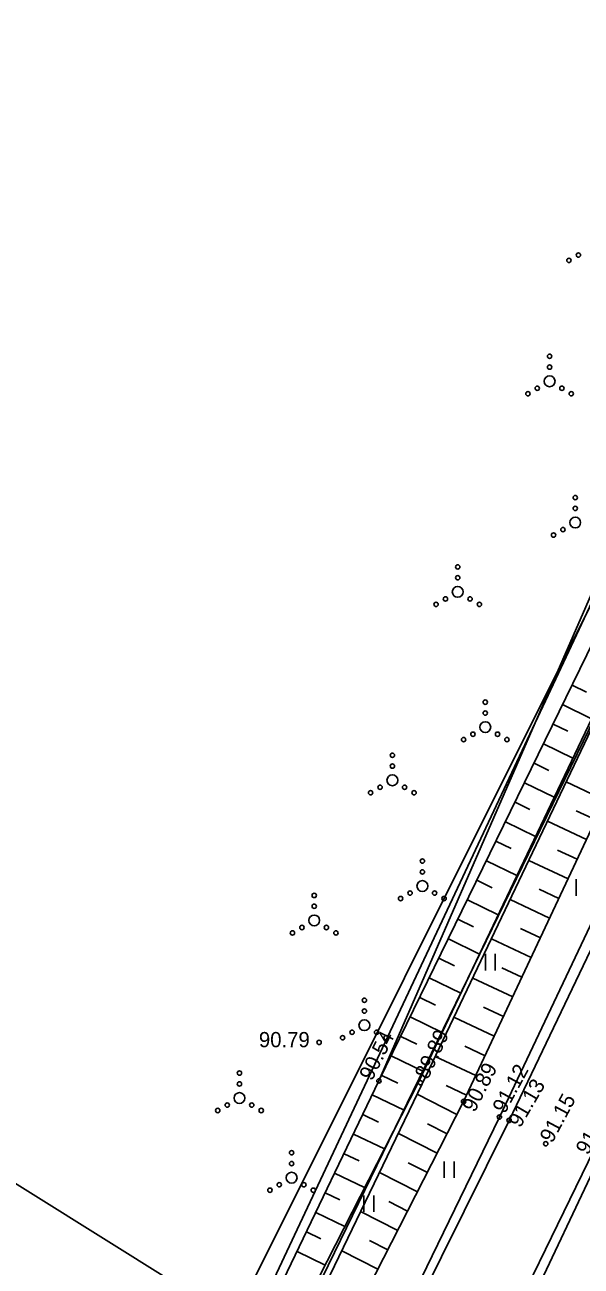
# Model space of a CAD drawing. Extents: x 629029 to 641990, y 6443658 to 6449700.
# Drawn here: x 636870.7 to 636896.4, y 6445155.9 to 6445213.1 of the extents above; entities that cross this region are included whole.
import ezdxf

# ---------------------------------------------------------------- set-up
doc = ezdxf.new("R2010")
doc.units = 0
for name, color, linetype in [('HALJASTUS', 7, 'Continuous'), ('KORGUS-EH2000', 7, 'Continuous'), ('MOOTPIIR', 7, 'Continuous'), ('MPOHULIIN', 7, 'Continuous'), ('PIIR', 7, 'Continuous'), ('RELJEEF', 7, 'Continuous'), ('TEE', 7, 'Continuous')]:
    doc.layers.add(name, color=color, linetype=linetype)

msp = doc.modelspace()

# ---------------------------------------------------------------- linework, layer by layer
at = {"layer": 'HALJASTUS'}
for p, q in [((636896.126, 6445173.754), (636896.126, 6445172.993)), ((636891.951, 6445170.312), (636891.951, 6445169.551)), ((636892.406, 6445170.312), (636892.406, 6445169.551)), ((636890.057, 6445160.76), (636890.057, 6445159.999)), ((636890.512, 6445160.76), (636890.512, 6445159.999)), ((636886.35, 6445159.192), (636886.35, 6445158.431)), ((636886.805, 6445159.192), (636886.805, 6445158.431))]:
    msp.add_line(p, q, dxfattribs=at)
msp.add_lwpolyline([(636887.046, 6445164.463), (636898.112, 6445189.804), (636903.673, 6445200.502), (636901.169, 6445203.627), (636904.421, 6445206.554), (636903.996, 6445209.215), (636903.151, 6445210.016)], dxfattribs=at)
for centre, radius in [((636896.234, 6445202.495), 0.1), ((636895.799, 6445202.245), 0.1), ((636894.907, 6445197.831), 0.1), ((636894.907, 6445197.331), 0.1), ((636894.907, 6445196.681), 0.25), ((636894.342, 6445196.356), 0.1), ((636895.472, 6445196.356), 0.1), ((636893.907, 6445196.106), 0.1), ((636895.907, 6445196.106), 0.1), ((636896.088, 6445191.326), 0.1), ((636896.088, 6445190.826), 0.1), ((636896.088, 6445190.176), 0.25), ((636895.088, 6445189.601), 0.1), ((636895.523, 6445189.851), 0.1), ((636890.675, 6445188.133), 0.1), ((636890.675, 6445187.633), 0.1), ((636890.675, 6445186.983), 0.25), ((636890.11, 6445186.658), 0.1), ((636891.24, 6445186.658), 0.1), ((636889.675, 6445186.408), 0.1), ((636891.675, 6445186.408), 0.1), ((636891.943, 6445181.904), 0.1), ((636891.943, 6445181.404), 0.1), ((636891.943, 6445180.754), 0.25), ((636890.943, 6445180.179), 0.1), ((636891.378, 6445180.429), 0.1), ((636892.508, 6445180.429), 0.1), ((636892.943, 6445180.179), 0.1), ((636887.663, 6445179.458), 0.1), ((636887.663, 6445178.308), 0.25), ((636887.663, 6445178.958), 0.1), ((636887.098, 6445177.983), 0.1), ((636888.228, 6445177.983), 0.1), ((636886.663, 6445177.733), 0.1), ((636888.663, 6445177.733), 0.1), ((636889.044, 6445174.588), 0.1), ((636889.044, 6445174.088), 0.1), ((636889.044, 6445173.438), 0.25), ((636884.061, 6445173.003), 0.1), ((636888.044, 6445172.863), 0.1), ((636888.479, 6445173.113), 0.1), ((636889.609, 6445173.113), 0.1), ((636890.044, 6445172.863), 0.1), ((636884.061, 6445172.503), 0.1), ((636884.061, 6445171.853), 0.25), ((636883.061, 6445171.278), 0.1), ((636883.496, 6445171.528), 0.1), ((636884.626, 6445171.528), 0.1), ((636885.061, 6445171.278), 0.1), ((636886.372, 6445168.178), 0.1), ((636886.372, 6445167.678), 0.1), ((636886.372, 6445167.028), 0.25), ((636885.372, 6445166.453), 0.1), ((636885.807, 6445166.703), 0.1), ((636886.937, 6445166.703), 0.1), ((636887.372, 6445166.453), 0.1), ((636880.619, 6445164.826), 0.1), ((636880.619, 6445164.326), 0.1), ((636880.619, 6445163.676), 0.25), ((636879.619, 6445163.101), 0.1), ((636880.054, 6445163.351), 0.1), ((636881.184, 6445163.351), 0.1), ((636881.619, 6445163.101), 0.1), ((636883.02, 6445161.157), 0.1), ((636883.02, 6445160.007), 0.25), ((636883.02, 6445160.657), 0.1), ((636882.455, 6445159.682), 0.1), ((636883.585, 6445159.682), 0.1), ((636882.02, 6445159.432), 0.1), ((636884.02, 6445159.432), 0.1)]:
    msp.add_circle(centre, radius, dxfattribs=at)
at = {"layer": 'KORGUS-EH2000'}
for centre in [(636884.289, 6445166.239), (636887.046, 6445164.463), (636888.953, 6445164.379), (636890.948, 6445163.516), (636892.595, 6445162.798), (636893.044, 6445162.647), (636894.727, 6445161.569)]:
    msp.add_circle(centre, 0.1, dxfattribs=at)
at = {"layer": 'MOOTPIIR'}
msp.add_lwpolyline([(636950.066, 6445258.879), (636880.688, 6445116.257), (636843.888, 6445041.45), (636845.456, 6445035.9), (636836.045, 6445003.926), (636832.277, 6444999.548), (636812.065, 6445015.069), (636820.118, 6445024.437), (636790.678, 6445048.328), (636730.426, 6445094.829), (636739.114, 6445108.167), (636774.656, 6445080.419), (636818.401, 6445047.121), (636829.034, 6445050.852), (636935.555, 6445263.898)], dxfattribs=at)
at = {"layer": 'MPOHULIIN'}
msp.add_lwpolyline([(636813.81, 6445011.58), (636834.351, 6445054.453), (636856.412, 6445101.01), (636879.939, 6445150.524), (636903.404, 6445200.455), (636901.923, 6445208.874)], dxfattribs=at)
at = {"layer": 'PIIR'}
msp.add_lwpolyline([(636920.77, 6445230.04), (636882.75, 6445151.96), (636839.99, 6445064.61), (636833.24, 6445052.64), (636829.5, 6445043.59), (636826.95, 6445038.43), (636838.1, 6445029.84), (636840.79, 6445036.98), (636844.96, 6445046.82), (636851.71, 6445058.79), (636995.47, 6445356.3)], dxfattribs=at)
for points in [[(636882.75, 6445151.96), (636920.77, 6445230.04), (636793.33, 6445291.9), (636761.34, 6445230.08), (636743.9, 6445241.83), (636707, 6445180.93), (636705.74, 6445178.62), (636753.22, 6445151.33), (636760.98, 6445166.95), (636785.01, 6445152.96), (636810.93, 6445196.86), (636880.95, 6445153.08)], [(636859.72, 6445110.14), (636880.95, 6445153.08), (636810.93, 6445196.86), (636785.01, 6445152.96), (636778.52, 6445141.69), (636816.01, 6445119.95)]]:
    msp.add_lwpolyline(points, close=True, dxfattribs=at)
at = {"layer": 'RELJEEF'}
for p, q in [((636896.612, 6445182.365), (636895.948, 6445182.689)), ((636896.844, 6445181.138), (636895.509, 6445181.79)), ((636895.742, 6445180.563), (636895.07, 6445180.892)), ((636895.984, 6445179.333), (636894.632, 6445179.993)), ((636894.873, 6445178.762), (636894.193, 6445179.095)), ((636895.123, 6445177.527), (636893.754, 6445178.196)), ((636895.667, 6445178.228), (636897.457, 6445177.388)), ((636894.004, 6445176.961), (636893.315, 6445177.297)), ((636896.134, 6445176.904), (636897.032, 6445176.483)), ((636894.262, 6445175.722), (636892.876, 6445176.399)), ((636894.806, 6445176.423), (636896.607, 6445175.578)), ((636893.134, 6445175.16), (636892.437, 6445175.5)), ((636895.279, 6445175.096), (636896.183, 6445174.673)), ((636893.401, 6445173.917), (636891.998, 6445174.602)), ((636893.945, 6445174.618), (636895.758, 6445173.767)), ((636892.265, 6445173.359), (636891.559, 6445173.703)), ((636893.085, 6445172.812), (636894.908, 6445171.957)), ((636894.424, 6445173.288), (636895.333, 6445172.862)), ((636892.54, 6445172.111), (636891.12, 6445172.805)), ((636891.396, 6445171.557), (636890.682, 6445171.906)), ((636893.569, 6445171.48), (636894.484, 6445171.051)), ((636891.679, 6445170.306), (636890.243, 6445171.008)), ((636892.224, 6445171.007), (636894.059, 6445170.146)), ((636890.526, 6445169.756), (636889.804, 6445170.109)), ((636892.714, 6445169.672), (636893.634, 6445169.241)), ((636890.818, 6445168.501), (636889.365, 6445169.211)), ((636891.363, 6445169.202), (636893.209, 6445168.335)), ((636889.657, 6445167.955), (636888.926, 6445168.312)), ((636891.858, 6445167.865), (636892.784, 6445167.43)), ((636889.958, 6445166.695), (636888.487, 6445167.413)), ((636890.502, 6445167.396), (636892.36, 6445166.525)), ((636888.788, 6445166.154), (636888.048, 6445166.515)), ((636891.003, 6445166.057), (636891.935, 6445165.619)), ((636889.097, 6445164.89), (636887.609, 6445165.616)), ((636889.641, 6445165.591), (636891.51, 6445164.714)), ((636887.913, 6445164.355), (636887.17, 6445164.718)), ((636890.148, 6445164.249), (636891.085, 6445163.809)), ((636888.205, 6445163.111), (636886.736, 6445163.817)), ((636888.808, 6445163.85), (636890.64, 6445162.914)), ((636887.026, 6445162.568), (636886.303, 6445162.916)), ((636887.295, 6445161.329), (636885.869, 6445162.015)), ((636887.939, 6445162.048), (636889.73, 6445161.133)), ((636889.28, 6445162.486), (636890.185, 6445162.023)), ((636886.138, 6445160.776), (636885.436, 6445161.113)), ((636887.071, 6445160.246), (636888.82, 6445159.352)), ((636888.39, 6445160.694), (636889.275, 6445160.242)), ((636886.385, 6445159.548), (636885.003, 6445160.212)), ((636885.25, 6445158.984), (636884.57, 6445159.311)), ((636887.501, 6445158.903), (636888.365, 6445158.461)), ((636885.475, 6445157.766), (636884.137, 6445158.409)), ((636886.202, 6445158.444), (636887.91, 6445157.571)), ((636884.362, 6445157.192), (636883.703, 6445157.508)), ((636886.611, 6445157.111), (636887.455, 6445156.68)), ((636884.565, 6445155.984), (636883.27, 6445156.607)), ((636885.333, 6445156.642), (636887, 6445155.79))]:
    msp.add_line(p, q, dxfattribs=at)
for points in [[(636852.953, 6445108.84), (636856.244, 6445107.972), (636860.074, 6445107.472), (636862.206, 6445108.529), (636863.728, 6445111.168), (636872.06, 6445128.932), (636879.957, 6445145.492), (636889.039, 6445164.328), (636900.642, 6445188.662), (636909.722, 6445207.204), (636919.176, 6445226.219), (636924.071, 6445236.362), (636918.714, 6445226.491), (636909.215, 6445207.553), (636900.458, 6445188.716), (636888.853, 6445164.379), (636879.322, 6445145.719), (636871.746, 6445129.133), (636863.286, 6445111.491), (636861.644, 6445108.877), (636860.168, 6445108.265), (636856.295, 6445108.741), (636853.073, 6445109.504)], [(636917.031, 6445227.029), (636907.632, 6445208.196), (636899.175, 6445189.295), (636887.046, 6445164.463), (636878.224, 6445146.107), (636869.919, 6445130.091), (636862.043, 6445113.249), (636860.698, 6445110.929), (636859.179, 6445110.327), (636856.503, 6445111.157), (636853.534, 6445112.061)], [(636852.539, 6445106.542), (636855.138, 6445106.005), (636860.164, 6445104.831), (636862.312, 6445105.122), (636863.869, 6445106.923), (636865.308, 6445110.225), (636873.2, 6445127.931), (636881.379, 6445144.789), (636890.948, 6445163.516), (636902.363, 6445187.845), (636910.964, 6445207.024), (636920.869, 6445225.593)]]:
    msp.add_lwpolyline(points, dxfattribs=at)
at = {"layer": 'TEE'}
for points in [[(636875.33, 6445127.06), (636879.163, 6445135.373), (636883.312, 6445143.675), (636892.595, 6445162.798), (636904.157, 6445187.187), (636913.159, 6445205.949), (636922.417, 6445225.077), (636931.201, 6445243.272), (636934.34, 6445250.29)], [(636836.389, 6445049.83), (636842.229, 6445060.095), (636850.062, 6445075.734), (636856.978, 6445089.807), (636865.266, 6445106.591), (636875.33, 6445127.06), (636883.69, 6445143.804), (636893.044, 6445162.647), (636904.656, 6445186.895), (636913.662, 6445205.686), (636922.875, 6445224.975)], [(636926.695, 6445223.065), (636917.604, 6445204.212), (636908.451, 6445185.103), (636896.689, 6445160.732), (636887.681, 6445142.251), (636879.161, 6445125.017), (636869.393, 6445105.163), (636860.848, 6445087.534), (636853.979, 6445073.453), (636846.535, 6445057.915), (636841.563, 6445047.254)], [(636927.319, 6445222.678), (636918.158, 6445204.055), (636909.243, 6445184.794), (636897.054, 6445160.613), (636888.154, 6445141.831), (636879.519, 6445124.722), (636871.26, 6445107.575)]]:
    msp.add_lwpolyline(points, dxfattribs=at)

# ---------------------------------------------------------------- texts
at = {"layer": 'KORGUS-EH2000'}
msp.add_text('90.79', height=0.7, dxfattribs=at).set_placement((636881.514, 6445166.015))
for s, rotation, p in [('90.54', 63.4349, (636886.724, 6445164.431)), ('89.89', 64.8374, (636889.294, 6445164.49)), ('90.89', 62.8787, (636891.454, 6445162.978)), ('91.12', 61.5824, (636892.848, 6445162.923)), ('91.13', 59.7255, (636893.551, 6445162.266)), ('91.15', 61.7898, (636895.026, 6445161.562)), ('91.11', 60.1501, (636896.67, 6445161.012))]:
    msp.add_text(s, height=0.7, rotation=rotation, dxfattribs=at).set_placement(p)

doc.saveas('drawing.dxf')
